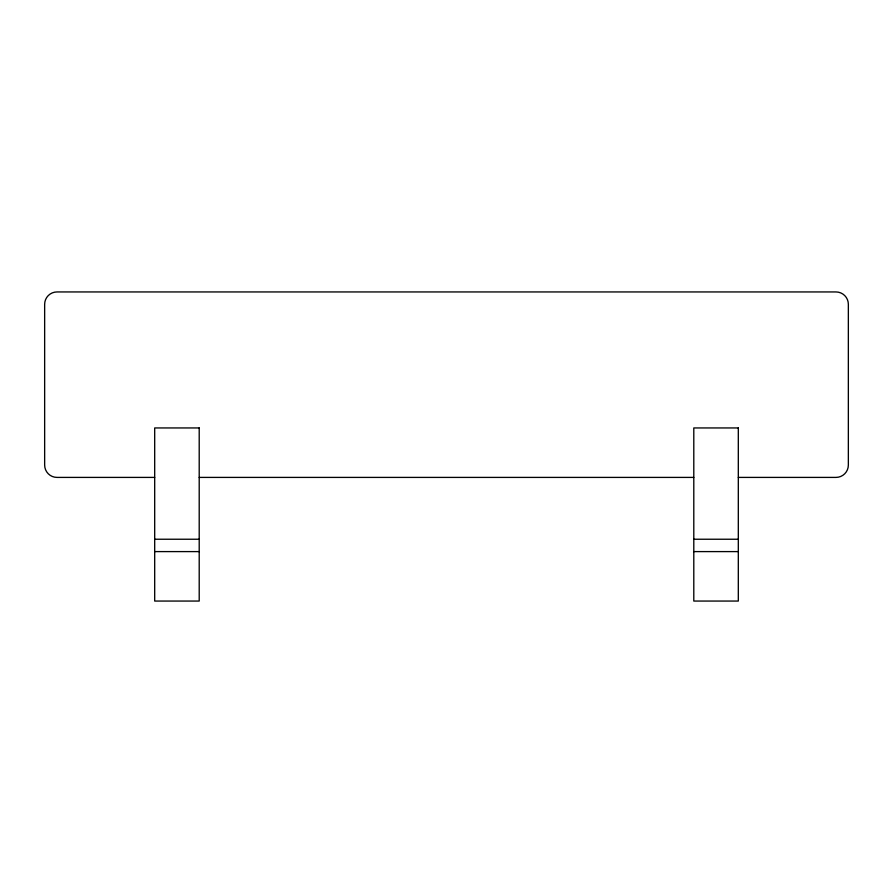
<?xml version="1.0" encoding="UTF-8"?>
<svg xmlns="http://www.w3.org/2000/svg" width="893" height="893" viewBox="0 0 893 893"><rect width="100%" height="100%" fill="white"/><g stroke="black" fill="none" stroke-linecap="round" stroke-linejoin="round"><path stroke-width="1.34" d="M154.69 477.409L57.018 477.409A12.368 12.368 0 0 1 44.65 465.052L44.65 304.312A12.368 12.368 0 0 1 57.018 291.944L835.982 291.944A12.368 12.368 0 0 1 848.35 304.312L848.35 465.052A12.368 12.368 0 0 1 835.982 477.409L738.31 477.409M199.206 477.409L693.794 477.409M154.69 539.238L199.206 539.238M693.794 539.238L738.31 539.238M154.69 551.595L199.206 551.595M693.794 551.595L738.31 551.595M199.206 427.948L154.69 427.948L154.69 601.056L199.206 601.056L199.206 427.948M738.31 427.948L693.794 427.948L693.794 601.056L738.31 601.056L738.31 427.948"/></g></svg>
